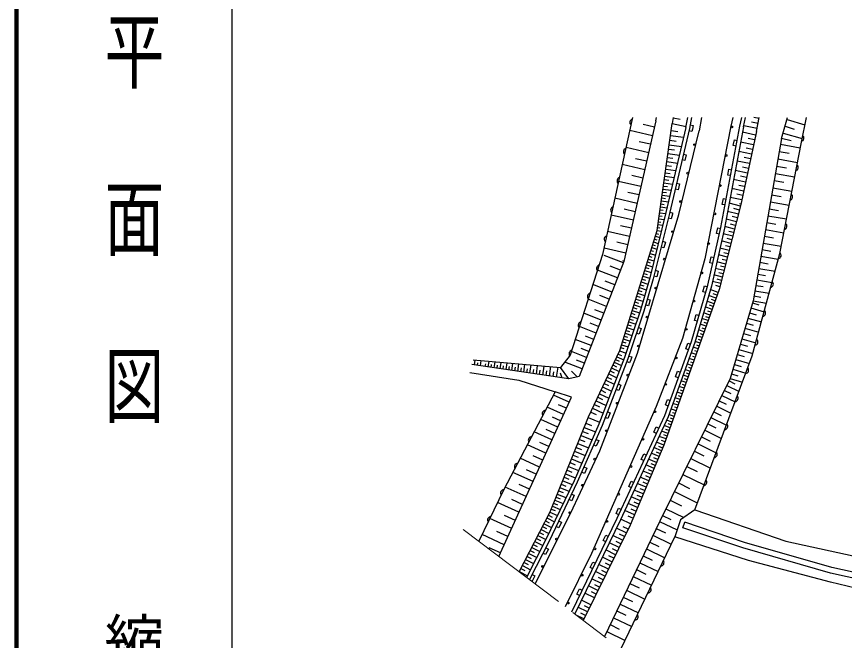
# Model space of a CAD drawing. Units: millimetres, scale not verified. Extents: x 40000 to 680000, y 20000 to 380000.
# Drawn here: x 40000 to 109200, y 288590 to 340762 of the extents above; entities that cross this region are included whole.
import ezdxf
from ezdxf.enums import TextEntityAlignment as Align

# ---------------------------------------------------------------- set-up
doc = ezdxf.new("R2010")
doc.units = ezdxf.units.MM
doc.header["$LTSCALE"] = 1000
doc.linetypes.add('CHAIN', pattern=[18.5, 12, -1.5, 3.5, -1.5])
for name, color, linetype, lineweight in [('M-BGD', 7, 'Continuous', 25), ('M-BMK', 2, 'CHAIN', 13), ('M-TTL', 2, 'Continuous', 140), ('M-TTL-BAND', 7, 'Continuous', 25)]:
    doc.layers.add(name, color=color, linetype=linetype, lineweight=lineweight)
doc.styles.add('@ＭＳ ゴシック', font='')
doc.styles.get('@ＭＳ ゴシック').set_extended_font_data('@MS Gothic')

msp = doc.modelspace()

# ---------------------------------------------------------------- linework, layer by layer
at = {"layer": 'M-BGD'}
for p, q in [((91495, 332324), (88987, 320857)), ((93448, 332053), (93492, 332324)), ((94893, 332324), (94790, 331812)), ((94889, 332305), (95478, 332186)), ((95950, 331474), (96119, 332324)), ((97250, 332324), (97047, 331200)), ((99862, 332324), (99706, 331597)), ((100465, 331591), (100613, 332324)), ((100760, 331534), (100919, 332324)), ((102066, 332232), (101622, 332324)), ((101842, 331149), (102085, 332324)), ((103935, 330553), (104454, 332324)), ((105598, 330271), (106017, 332324)), ((93448, 332053), (90768, 320288)), ((93323, 331507), (92367, 331724)), ((93546, 322866), (94790, 331812)), ((95950, 331474), (94280, 324370)), ((94790, 331812), (95970, 331573)), ((96301, 331697), (96546, 331649)), ((96546, 331649), (96488, 331357)), ((99706, 331597), (97518, 320506)), ((98881, 323131), (100465, 331591)), ((100760, 331534), (99174, 323070)), ((101893, 331393), (100778, 331623)), ((101979, 331813), (101421, 331928)), ((104237, 331583), (105005, 331358)), ((104401, 332141), (105890, 331705)), ((93160, 330792), (91255, 331226)), ((94651, 330816), (95759, 330662)), ((94709, 331231), (95282, 331152)), ((95347, 324222), (97047, 331200)), ((96440, 331151), (96196, 331209)), ((96488, 331357), (96440, 331151)), ((101842, 331149), (100539, 325059)), ((101778, 330848), (100676, 331083)), ((104073, 331024), (105657, 330560)), ((92999, 330082), (92049, 330298)), ((94597, 330427), (95133, 330353)), ((99906, 329965), (99998, 330456)), ((99998, 330456), (100244, 330410)), ((101604, 330036), (100523, 330268)), ((101691, 330442), (101145, 330559)), ((103935, 330553), (101557, 316988)), ((103803, 320953), (105598, 330271)), ((104733, 330380), (103935, 330553)), ((92837, 329372), (90944, 329803)), ((94493, 329676), (94994, 329606)), ((94543, 330039), (95579, 329895)), ((100152, 329919), (99906, 329965)), ((101434, 329241), (100373, 329468)), ((101519, 329639), (100983, 329753)), ((103745, 329468), (104566, 329324)), ((103852, 330080), (105505, 329790)), ((92675, 328662), (91732, 328877)), ((94395, 328973), (94863, 328908)), ((94442, 329312), (95411, 329178)), ((95867, 328718), (95624, 328775)), ((95739, 329262), (95982, 329204)), ((95982, 329204), (95867, 328718)), ((101350, 328850), (100825, 328963)), ((103637, 328856), (105270, 328570)), ((92514, 327952), (90632, 328380)), ((94304, 328316), (94742, 328255)), ((94348, 328634), (95253, 328508)), ((101267, 328460), (100226, 328682)), ((101183, 328069), (100668, 328179)), ((103531, 328251), (104343, 328109)), ((92353, 327246), (91415, 327460)), ((94177, 327406), (94968, 327296)), ((94219, 327702), (94628, 327646)), ((94260, 327999), (95106, 327881)), ((99446, 327508), (99538, 327999)), ((99692, 327462), (99446, 327508)), ((99538, 327999), (99784, 327953)), ((101100, 327679), (100079, 327897)), ((101018, 327296), (100512, 327404)), ((103425, 327646), (105038, 327364)), ((92192, 326541), (90323, 326967)), ((94100, 326851), (94840, 326749)), ((94139, 327129), (94521, 327075)), ((95166, 326828), (95410, 326771)), ((95410, 326771), (95295, 326284)), ((100936, 326913), (99934, 327127)), ((100856, 326537), (100360, 326643)), ((103321, 327049), (104122, 326909)), ((92033, 325840), (91101, 326052)), ((93994, 326085), (94328, 326039)), ((94028, 326333), (94719, 326237)), ((94064, 326592), (94422, 326542)), ((95295, 326284), (95052, 326341)), ((100775, 326161), (99793, 326372)), ((103216, 326452), (104808, 326173)), ((91873, 325139), (90016, 325562)), ((93891, 325343), (94489, 325259)), ((93925, 325590), (94236, 325547)), ((93959, 325838), (94604, 325748)), ((98986, 325050), (99078, 325542)), ((99078, 325542), (99324, 325496)), ((100618, 325425), (99654, 325631)), ((100697, 325793), (100210, 325897)), ((103009, 325273), (104582, 324997)), ((103113, 325863), (103904, 325724)), ((91715, 324443), (90789, 324653)), ((93787, 324600), (94052, 324563)), ((93822, 324847), (94374, 324771)), ((93856, 325095), (94144, 325055)), ((100539, 325059), (98730, 317924)), ((99232, 325004), (98986, 325050)), ((100504, 324917), (99565, 325155)), ((100418, 324581), (99960, 324698)), ((100540, 325063), (100421, 325089)), ((102907, 324690), (103689, 324554)), ((91556, 323746), (89711, 324166)), ((91895, 312600), (95347, 324222)), ((94280, 324370), (92922, 318899)), ((93684, 323857), (94137, 323794)), ((93718, 324104), (93958, 324071)), ((93753, 324352), (94258, 324282)), ((94718, 323849), (94475, 323909)), ((94594, 324394), (94838, 324337)), ((94815, 324241), (94718, 323849)), ((94838, 324337), (94815, 324241)), ((100333, 324245), (99437, 324472)), ((100252, 323924), (99814, 324035)), ((102805, 324108), (104358, 323836)), ((91398, 323054), (90479, 323264)), ((93615, 323362), (94016, 323306)), ((93650, 323609), (93863, 323580)), ((100015, 322991), (99198, 323198)), ((100170, 323604), (99315, 323820)), ((100093, 323297), (99675, 323403)), ((102704, 323533), (103476, 323398)), ((91241, 322362), (89407, 322780)), ((90421, 312844), (93546, 322866)), ((93472, 322629), (93647, 322574)), ((93546, 322866), (93895, 322818)), ((93581, 323114), (93768, 323088)), ((97783, 318300), (98881, 323131)), ((99174, 323070), (98074, 318225)), ((98505, 322607), (98616, 323095)), ((98749, 322552), (98505, 322607)), ((98616, 323095), (98860, 323039)), ((99864, 322393), (99066, 322595)), ((99939, 322692), (99537, 322794)), ((102604, 322958), (104137, 322689)), ((91084, 321675), (90170, 321883)), ((93249, 321913), (93640, 321791)), ((93323, 322152), (93512, 322093)), ((93398, 322390), (93761, 322277)), ((93993, 321968), (94236, 321907)), ((94236, 321907), (94115, 321422)), ((99712, 321795), (98930, 321994)), ((99788, 322094), (99393, 322194)), ((102405, 321822), (103919, 321556)), ((102504, 322390), (103266, 322256)), ((90928, 320987), (89106, 321402)), ((93026, 321197), (93242, 321129)), ((93100, 321436), (93520, 321305)), ((93175, 321674), (93377, 321611)), ((94115, 321422), (93873, 321482)), ((99563, 321209), (98796, 321403)), ((99638, 321502), (99250, 321600)), ((102309, 321274), (103061, 321142)), ((88987, 320857), (86281, 312446)), ((90723, 320170), (89118, 320793)), ((92802, 320481), (93278, 320332)), ((92877, 320720), (93108, 320648)), ((92951, 320958), (93399, 320819)), ((97518, 320506), (95670, 313843)), ((97951, 320169), (98062, 320657)), ((98062, 320657), (98306, 320601)), ((99417, 320633), (98664, 320824)), ((99346, 320350), (98973, 320445)), ((99490, 320921), (99110, 321017)), ((101500, 312379), (103803, 320953)), ((102213, 320726), (103673, 320470)), ((90768, 320288), (87034, 310663)), ((90480, 319546), (89629, 319876)), ((90772, 320304), (90664, 320328)), ((92579, 319765), (92838, 319684)), ((92654, 320004), (93158, 319846)), ((92728, 320242), (92973, 320166)), ((98195, 320114), (97951, 320169)), ((99274, 320068), (98535, 320255)), ((99204, 319791), (98838, 319884)), ((102123, 320213), (102830, 320089)), ((90238, 318921), (88572, 319567)), ((92356, 319049), (92915, 318874)), ((92430, 319288), (92703, 319202)), ((92505, 319526), (93037, 319360)), ((93513, 318996), (93271, 319056)), ((93391, 319541), (93634, 319481)), ((93634, 319481), (93513, 318996)), ((98996, 318969), (98284, 319150)), ((99133, 319514), (98408, 319697)), ((99065, 319242), (98705, 319333)), ((101948, 319218), (102611, 319102)), ((102033, 319699), (103402, 319459)), ((89774, 317724), (88178, 318343)), ((90006, 318323), (89190, 318639)), ((92133, 318333), (92420, 318243)), ((92922, 318899), (92146, 316217)), ((92207, 318572), (92776, 318394)), ((92281, 318810), (92564, 318722)), ((98860, 318436), (98162, 318613)), ((98928, 318703), (98575, 318792)), ((101864, 318737), (103147, 318512)), ((91984, 317856), (92276, 317765)), ((92058, 318094), (92637, 317914)), ((98730, 317924), (94113, 304917)), ((96419, 313593), (97783, 318300)), ((98074, 318225), (96704, 313500)), ((97365, 317755), (97504, 318235)), ((97605, 317685), (97365, 317755)), ((97504, 318235), (97744, 318166)), ((98648, 317692), (97987, 317927)), ((98794, 318174), (98448, 318261)), ((101706, 317834), (102909, 317623)), ((101785, 318285), (102406, 318176)), ((89309, 316528), (87784, 317119)), ((89541, 317126), (88761, 317429)), ((91760, 317140), (92359, 316953)), ((91835, 317378), (92132, 317286)), ((91909, 317617), (92498, 317433)), ((92723, 317132), (92963, 317063)), ((92963, 317063), (92824, 316583)), ((98312, 316746), (97707, 316961)), ((98480, 317217), (97847, 317442)), ((98396, 316982), (98086, 317092)), ((98564, 317455), (98240, 317570)), ((101557, 316988), (99659, 310496)), ((101557, 316988), (102685, 316791)), ((101632, 317411), (102214, 317309)), ((89087, 315956), (88342, 316245)), ((91537, 316424), (91844, 316328)), ((91611, 316662), (92220, 316473)), ((91686, 316901), (91988, 316807)), ((92824, 316583), (92584, 316652)), ((98145, 316275), (97568, 316480)), ((98229, 316511), (97933, 316615)), ((101384, 316396), (102492, 316072)), ((101506, 316811), (102055, 316651)), ((88865, 315384), (87408, 315949)), ((92146, 316217), (90823, 312243)), ((91314, 315708), (91914, 315520)), ((91388, 315946), (91691, 315852)), ((91463, 316185), (92072, 315995)), ((96669, 315354), (96808, 315834)), ((96808, 315834), (97048, 315764)), ((97978, 315804), (97428, 315999)), ((97894, 315568), (97626, 315663)), ((98061, 316039), (97780, 316139)), ((101261, 315974), (101819, 315810)), ((88653, 314837), (87941, 315114)), ((91090, 314992), (91384, 314900)), ((91165, 315230), (91756, 315046)), ((91239, 315469), (91537, 315376)), ((96909, 315284), (96669, 315354)), ((97643, 314861), (97150, 315037)), ((97810, 315333), (97289, 315518)), ((97727, 315097), (97473, 315187)), ((101012, 315122), (101580, 314956)), ((101137, 315551), (102264, 315222)), ((88441, 314291), (87049, 314831)), ((90867, 314276), (91440, 314097)), ((90942, 314514), (91230, 314424)), ((91016, 314753), (91598, 314571)), ((92052, 314195), (91815, 314274)), ((91973, 314748), (92210, 314669)), ((92210, 314669), (92052, 314195)), ((97476, 314390), (97010, 314556)), ((97392, 314155), (97166, 314235)), ((97560, 314626), (97320, 314711)), ((100758, 314255), (101336, 314087)), ((100886, 314692), (102031, 314357)), ((88036, 313246), (86705, 313763)), ((88239, 313769), (87558, 314033)), ((90644, 313560), (90923, 313472)), ((90718, 313798), (91282, 313623)), ((90793, 314037), (91077, 313948)), ((95670, 313843), (93468, 308158)), ((94181, 307397), (96419, 313593)), ((96704, 313500), (94459, 307283)), ((97141, 313448), (96731, 313593)), ((97309, 313919), (96871, 314074)), ((97225, 313683), (97013, 313759)), ((100631, 313819), (101795, 313478)), ((87842, 312747), (87191, 313000)), ((87813, 307298), (90421, 312844)), ((90403, 312807), (90942, 312601)), ((90495, 313082), (90770, 312997)), ((90569, 313321), (91124, 313148)), ((95933, 312983), (96103, 313453)), ((96168, 312898), (95933, 312983)), ((96103, 313453), (96338, 313368)), ((96974, 312977), (96567, 313121)), ((96890, 312741), (96686, 312813)), ((97058, 313212), (96855, 313284)), ((100371, 312931), (101555, 312584)), ((100501, 313375), (101088, 313203)), ((86281, 312446), (85461, 311419)), ((87649, 312248), (86376, 312742)), ((90823, 312243), (88662, 306683)), ((88752, 304450), (91895, 312600)), ((90173, 312317), (90747, 312047)), ((90279, 312543), (90557, 312413)), ((91183, 312376), (91420, 312297)), ((91420, 312297), (91340, 312057)), ((96640, 312034), (96228, 312180)), ((96807, 312505), (96398, 312651)), ((96723, 312270), (96518, 312343)), ((96688, 299511), (101500, 312379)), ((100246, 312503), (100832, 312331)), ((86168, 310460), (78066, 311663)), ((78166, 312044), (85461, 311419)), ((78275, 311632), (78334, 312030)), ((78523, 311595), (78553, 311802)), ((78770, 311559), (78833, 311987)), ((79181, 311498), (79214, 311724)), ((79428, 311461), (79498, 311930)), ((79675, 311424), (79711, 311666)), ((79923, 311387), (79997, 311887)), ((80170, 311351), (80208, 311608)), ((80417, 311314), (80496, 311844)), ((80664, 311277), (80705, 311550)), ((80912, 311240), (80995, 311801)), ((81159, 311204), (81202, 311492)), ((81406, 311167), (81494, 311759)), ((81654, 311130), (81699, 311434)), ((81901, 311093), (81993, 311716)), ((82395, 311020), (82492, 311673)), ((82909, 310944), (83011, 311629)), ((83448, 310864), (83555, 311582)), ((83987, 310784), (84098, 311535)), ((84551, 310700), (84667, 311487)), ((85141, 310612), (85263, 311436)), ((86168, 310460), (85461, 311419)), ((87278, 311294), (85815, 311862)), ((87463, 311771), (86806, 312026)), ((89847, 311624), (90158, 311478)), ((89960, 311863), (90565, 311579)), ((90066, 312090), (90361, 311952)), ((91247, 311816), (91014, 311906)), ((91340, 312057), (91247, 311816)), ((96472, 311563), (96058, 311710)), ((96389, 311328), (96181, 311401)), ((96556, 311799), (96349, 311872)), ((100002, 311670), (100558, 311507)), ((100121, 312075), (101262, 311741)), ((77888, 310985), (81976, 310366)), ((82148, 311057), (82196, 311376)), ((82652, 310982), (82702, 311316)), ((83179, 310904), (83231, 311254)), ((83717, 310824), (83772, 311191)), ((84269, 310742), (84326, 311126)), ((84846, 310656), (84905, 311059)), ((85451, 310976), (85572, 310548)), ((86397, 311104), (86857, 310622)), ((89497, 310880), (90170, 310564)), ((89616, 311133), (89944, 310978)), ((89735, 311385), (90373, 311085)), ((95083, 310631), (95253, 311102)), ((95253, 311102), (95488, 311017)), ((96138, 310621), (95718, 310770)), ((96305, 311092), (95888, 311240)), ((96221, 310856), (96012, 310931)), ((99771, 310880), (100298, 310726)), ((99884, 311264), (100965, 310948)), ((81976, 310366), (85032, 309387)), ((87034, 310663), (86168, 310460)), ((89115, 310068), (89480, 309896)), ((89247, 310348), (89957, 310015)), ((89372, 310614), (89718, 310452)), ((90289, 310042), (90522, 309951)), ((99659, 310496), (93764, 298572)), ((95318, 310546), (95083, 310631)), ((95970, 310150), (95548, 310299)), ((96054, 310385), (95844, 310460)), ((99560, 310296), (100050, 310053)), ((99659, 310496), (100684, 310196)), ((85032, 309387), (80734, 301207)), ((86376, 308927), (85032, 309387)), ((88852, 309507), (89235, 309326)), ((88983, 309787), (89732, 309435)), ((90341, 309485), (90108, 309576)), ((90522, 309951), (90341, 309485)), ((95636, 309207), (95208, 309359)), ((95803, 309678), (95378, 309829)), ((95719, 309443), (95506, 309518)), ((95887, 309914), (95675, 309989)), ((99167, 309500), (99697, 309238)), ((99371, 309914), (100390, 309410)), ((80317, 295614), (86376, 308927)), ((86187, 308511), (84884, 309104)), ((88442, 308636), (89270, 308247)), ((88581, 308931), (88984, 308741)), ((88720, 309226), (89506, 308856)), ((94234, 308280), (94404, 308750)), ((94404, 308750), (94639, 308665)), ((95469, 308736), (95039, 308889)), ((95552, 308972), (95338, 309048)), ((98741, 308639), (99315, 308355)), ((98963, 309087), (100065, 308542)), ((85723, 307490), (84361, 308110)), ((85955, 308001), (85289, 308304)), ((93468, 308158), (88068, 295873)), ((88150, 308015), (89021, 307606)), ((88296, 308326), (88721, 308126)), ((94469, 308195), (94234, 308280)), ((95134, 307794), (94699, 307948)), ((95301, 308265), (94869, 308418)), ((95218, 308029), (95001, 308106)), ((95385, 308500), (95169, 308577)), ((98520, 308192), (99713, 307602)), ((84600, 299344), (87813, 307298)), ((85480, 306957), (84784, 307274)), ((87997, 307689), (88443, 307479)), ((89383, 307712), (89616, 307621)), ((89616, 307621), (89435, 307155)), ((90215, 298805), (94181, 307397)), ((94459, 307283), (90486, 298676)), ((94967, 307322), (94529, 307478)), ((95050, 307558), (94832, 307635)), ((98280, 307707), (98902, 307400)), ((85237, 306424), (83815, 307071)), ((88662, 306683), (86597, 301951)), ((87595, 306757), (88062, 306568)), ((87791, 307244), (88720, 306833)), ((89435, 307155), (89202, 307246)), ((94632, 306380), (94125, 306560)), ((94799, 306851), (94335, 307016)), ((94716, 306616), (94473, 306702)), ((94883, 307087), (94662, 307165)), ((97781, 306698), (98454, 306366)), ((98041, 307223), (99333, 306584)), ((84752, 305357), (83270, 306032)), ((84995, 305891), (84269, 306221)), ((87317, 306070), (87775, 305885)), ((87454, 306410), (88379, 306036)), ((93262, 306002), (93471, 306456)), ((93489, 305898), (93262, 306002)), ((93471, 306456), (93698, 306352)), ((94465, 305909), (93915, 306104)), ((94549, 306144), (94284, 306238)), ((97522, 306174), (98921, 305482)), ((87045, 305397), (87494, 305216)), ((87180, 305730), (88086, 305364)), ((88430, 305401), (88659, 305301)), ((88659, 305301), (88459, 304843)), ((94113, 304917), (93488, 305181)), ((94298, 305438), (93704, 305648)), ((94214, 305202), (93906, 305311)), ((94381, 305673), (94095, 305775)), ((97241, 305606), (97970, 305246)), ((84246, 304246), (82700, 304949)), ((84499, 304802), (83742, 305146)), ((86779, 304738), (87218, 304560)), ((86911, 305064), (87799, 304705)), ((88459, 304843), (88230, 304943)), ((94113, 304917), (91280, 298228)), ((93914, 304449), (93275, 304719)), ((94014, 304683), (93698, 304816)), ((96961, 305038), (98475, 304289)), ((83718, 303087), (82107, 303820)), ((83982, 303666), (83193, 304025)), ((86326, 299258), (88752, 304450)), ((86518, 304092), (86949, 303918)), ((86647, 304412), (87517, 304060)), ((92214, 303733), (92424, 304186)), ((92424, 304186), (92651, 304082)), ((93711, 303969), (93057, 304246)), ((93607, 303724), (93276, 303864)), ((93813, 304209), (93490, 304346)), ((96353, 303809), (97992, 302998)), ((96657, 304423), (97445, 304034)), ((86136, 303146), (86971, 302809)), ((86262, 303459), (86684, 303289)), ((86389, 303772), (87241, 303428)), ((87430, 303110), (87659, 303010)), ((92441, 303628), (92214, 303733)), ((93291, 302976), (92605, 303267)), ((93503, 303478), (92834, 303762)), ((93397, 303227), (93058, 303371)), ((96024, 303143), (96877, 302721)), ((83168, 301878), (81488, 302643)), ((83443, 302482), (82621, 302857)), ((85888, 302532), (86706, 302202)), ((86012, 302839), (86425, 302672)), ((87459, 302552), (87230, 302652)), ((87659, 303010), (87459, 302552)), ((93073, 302462), (92371, 302759)), ((93182, 302719), (92835, 302866)), ((95695, 302478), (97469, 301600)), ((86597, 301951), (84253, 297039)), ((85648, 301940), (86439, 301620)), ((85768, 302236), (86172, 302073)), ((91166, 301463), (91376, 301917)), ((91376, 301917), (91603, 301812)), ((92850, 301935), (92131, 302239)), ((92735, 301665), (92372, 301819)), ((92961, 302198), (92606, 302349)), ((95339, 301757), (96262, 301301)), ((80734, 301207), (78644, 296883)), ((82595, 300618), (80844, 301416)), ((82882, 301248), (82024, 301639)), ((85310, 301102), (85679, 300953)), ((85419, 301373), (86175, 301068)), ((85534, 301656), (85920, 301500)), ((91393, 301358), (91166, 301463)), ((92387, 300844), (91634, 301163)), ((92621, 301396), (91885, 301708)), ((92504, 301120), (92132, 301277)), ((94982, 301037), (96903, 300087)), ((82296, 299962), (81409, 300365)), ((85096, 300572), (85449, 300429)), ((85200, 300831), (85923, 300539)), ((86406, 300275), (86181, 300383)), ((86396, 300834), (86622, 300727)), ((86622, 300727), (86406, 300275)), ((92148, 300278), (91376, 300605)), ((92268, 300561), (91886, 300723)), ((81997, 299305), (80208, 300119)), ((84791, 299818), (85451, 299551)), ((84891, 300065), (85229, 299929)), ((84991, 300313), (85682, 300034)), ((90119, 299193), (90328, 299647)), ((90328, 299647), (90555, 299542)), ((91903, 299700), (91113, 300034)), ((92025, 299989), (91635, 300154)), ((94626, 300317), (95568, 299851)), ((81692, 298634), (80790, 299045)), ((82014, 294326), (84600, 299344)), ((83348, 293314), (86326, 299258)), ((84455, 299063), (84761, 298905)), ((84587, 299319), (85206, 299038)), ((84695, 299581), (85018, 299451)), ((90346, 299088), (90119, 299193)), ((91652, 299107), (90843, 299450)), ((91523, 298804), (91114, 298977)), ((91777, 299403), (91378, 299573)), ((93993, 299036), (94691, 298691)), ((94270, 299596), (95764, 298858)), ((96688, 299511), (95501, 298672)), ((96688, 299511), (104305, 296895)), ((81386, 297963), (79567, 298792)), ((84090, 298354), (84724, 298027)), ((84212, 298592), (84526, 298430)), ((84335, 298830), (84955, 298511)), ((85319, 298578), (85545, 298470)), ((85545, 298470), (85330, 298019)), ((86406, 290994), (90215, 298805)), ((90486, 298676), (86654, 290806)), ((93764, 298572), (89139, 288921)), ((91330, 298346), (90510, 298726)), ((93748, 298539), (95215, 297836)), ((95501, 298672), (95013, 297246)), ((95699, 298020), (95850, 298469)), ((100838, 296793), (95850, 298469)), ((81076, 297281), (80158, 297699)), ((83710, 297618), (84039, 297448)), ((83839, 297867), (84488, 297532)), ((83964, 298110), (84285, 297945)), ((85330, 298019), (85104, 298127)), ((91280, 298228), (87362, 290269)), ((90960, 297579), (90147, 297979)), ((91110, 297884), (90703, 298085)), ((93472, 297964), (94239, 297597)), ((100697, 296342), (95699, 298020)), ((80765, 296599), (78914, 297441)), ((84253, 297039), (82631, 293859)), ((83324, 296869), (83991, 296525)), ((83453, 297119), (83786, 296947)), ((83582, 297368), (84246, 297026)), ((89031, 296948), (89250, 297397)), ((89256, 296838), (89031, 296948)), ((89250, 297397), (89475, 297287)), ((90661, 296971), (89850, 297370)), ((90810, 297275), (90404, 297475)), ((90523, 287870), (95013, 297246)), ((93197, 297389), (94730, 296654)), ((101193, 295267), (95013, 297246)), ((104305, 296895), (112425, 295112)), ((80449, 295904), (79516, 296329)), ((83066, 296367), (83734, 296023)), ((83195, 296618), (83529, 296446)), ((84450, 296216), (84223, 295770)), ((84227, 296329), (84450, 296216)), ((90362, 296365), (89554, 296763)), ((90214, 296063), (89810, 296262)), ((90512, 296668), (90107, 296867)), ((92646, 296239), (94179, 295504)), ((92921, 296814), (93688, 296447)), ((108031, 294229), (100697, 296342)), ((108148, 294688), (100838, 296793)), ((82677, 295612), (83013, 295439)), ((82807, 295864), (83477, 295519)), ((82936, 296116), (83271, 295943)), ((84223, 295770), (84000, 295884)), ((88068, 295873), (85870, 291401)), ((89768, 295157), (88965, 295552)), ((90065, 295761), (89260, 296157)), ((89916, 295459), (89514, 295657)), ((92370, 295664), (93137, 295296)), ((82286, 294854), (82961, 294506)), ((82417, 295107), (82753, 294933)), ((82547, 295360), (83219, 295013)), ((87935, 294701), (88155, 295150)), ((88155, 295150), (88379, 295040)), ((89471, 294555), (88671, 294949)), ((89620, 294856), (89219, 295053)), ((92094, 295089), (93628, 294354)), ((108048, 293467), (101193, 295267)), ((82025, 294346), (82701, 293998)), ((82155, 294600), (82493, 294426)), ((83091, 294102), (83314, 293989)), ((88160, 294591), (87935, 294701)), ((89176, 293955), (88378, 294347)), ((89324, 294255), (88924, 294451)), ((91819, 294513), (92586, 294146)), ((115828, 292484), (108031, 294229)), ((115905, 292951), (108148, 294688)), ((83087, 293543), (82964, 293606)), ((83314, 293989), (83087, 293543)), ((88882, 293356), (88086, 293748)), ((89029, 293655), (88631, 293851)), ((91543, 293938), (93077, 293203)), ((115144, 291733), (108048, 293467)), ((86840, 292453), (87059, 292903)), ((87059, 292903), (87284, 292793)), ((88588, 292760), (87796, 293150)), ((88735, 293058), (88338, 293253)), ((90992, 292787), (92526, 292052)), ((91268, 293363), (92035, 292995)), ((87064, 292344), (86840, 292453)), ((88295, 292166), (87506, 292554)), ((88442, 292463), (88046, 292658)), ((90716, 292212), (91483, 291844)), ((87713, 290983), (86928, 291369)), ((88004, 291573), (87217, 291961)), ((87859, 291278), (87466, 291471)), ((90440, 291637), (91975, 290901)), ((87424, 290394), (86779, 290711)), ((87568, 290688), (87177, 290881)), ((90165, 291061), (90932, 290693)), ((89889, 290485), (91424, 289750)), ((89337, 289334), (90872, 288599)), ((89613, 289910), (90380, 289542))]:
    msp.add_line(p, q, dxfattribs=at)
msp.add_lwpolyline([(96425, 332324), (96244, 331410), (94572, 324300), (93212, 318821), (92432, 316128), (91105, 312142), (88939, 306569), (86869, 301827), (84522, 296906), (82873, 293675)], dxfattribs=at)
for centre in [(99782, 331531), (96678, 330051), (99303, 329147), (96102, 327669), (98827, 326627), (95507, 325289), (98359, 324262), (94838, 322773), (97848, 321775), (94145, 320472), (97274, 319325), (93430, 318058), (96624, 316971), (92713, 315634), (95973, 314608), (91988, 313211), (95134, 312217), (91105, 310777), (94259, 310005), (90213, 308422), (93364, 307718), (89308, 306126), (92362, 305415), (88327, 303753), (91353, 303141), (87299, 301568), (90329, 300820), (86230, 299272), (89340, 298544), (85141, 297056), (88338, 296250), (83968, 294782), (87269, 294041), (86119, 291716)]:
    msp.add_circle(centre, 75, dxfattribs=at)
for centre, radius, start, end in [((91541, 331910), 283, 105.73289, 229.58791), ((105529, 330602), 283, 286.54045, 50.39548), ((91007, 329468), 283, 105.73289, 229.58791), ((105053, 328146), 283, 287.17152, 51.02655), ((90473, 327026), 283, 105.73289, 229.58791), ((104580, 325691), 283, 287.17152, 51.02655), ((89938, 324584), 283, 105.73289, 229.58791), ((104107, 323236), 283, 287.17152, 51.02655), ((89404, 322141), 283, 105.73289, 229.58791), ((103628, 320791), 280, 281.96186, 48.78734), ((88760, 319716), 283, 100.24248, 224.09751), ((102974, 318380), 283, 283.0368, 46.89182), ((87994, 317336), 283, 100.24248, 224.09751), ((102325, 315965), 283, 283.0368, 46.89182), ((87229, 314956), 283, 100.24248, 224.09751), ((101677, 313551), 283, 283.0368, 46.89182), ((86486, 312562), 302, 104.10396, 214.41673), ((100912, 311187), 283, 277.56853, 41.42355), ((100036, 308845), 283, 277.56853, 41.42355), ((84220, 307554), 283, 90.35126, 214.20629), ((99161, 306504), 283, 277.56853, 41.42355), ((83057, 305341), 283, 90.35126, 214.20629), ((98285, 304162), 283, 277.56853, 41.42355), ((81894, 303128), 283, 90.35126, 214.20629), ((97409, 301821), 283, 277.56853, 41.42355), ((80741, 300915), 283, 92.27867, 216.13369), ((79653, 298664), 283, 92.27867, 216.13369), ((93836, 295096), 283, 272.48369, 36.33872), ((92756, 292841), 283, 272.48369, 36.33872), ((91676, 290586), 283, 272.48369, 36.33872)]:
    msp.add_arc(centre, radius, start, end, dxfattribs=at)
at = {"layer": 'M-BMK'}
msp.add_line((114769, 269475), (77342, 297871), dxfattribs=at)
at = {"layer": 'M-TTL'}
msp.add_line((40000, 380000), (40000, 20000), dxfattribs=at)
at = {"layer": 'M-TTL-BAND'}
msp.add_line((58000, 370000), (58000, 20000), dxfattribs=at)

# ---------------------------------------------------------------- texts
at = {"layer": 'M-TTL-BAND', "style": '@ＭＳ ゴシック', "width": 1.4}
msp.add_text('平  面  図', height=3666, rotation=270, dxfattribs=at).set_placement((49777, 306475), align=Align.MIDDLE_RIGHT)
at = {"layer": 'M-TTL-BAND', "style": '@ＭＳ ゴシック'}
msp.add_text('縮尺千分の一', height=3666, rotation=270, dxfattribs=at).set_placement((49777, 261030), align=Align.MIDDLE_RIGHT)

doc.saveas('drawing.dxf')
